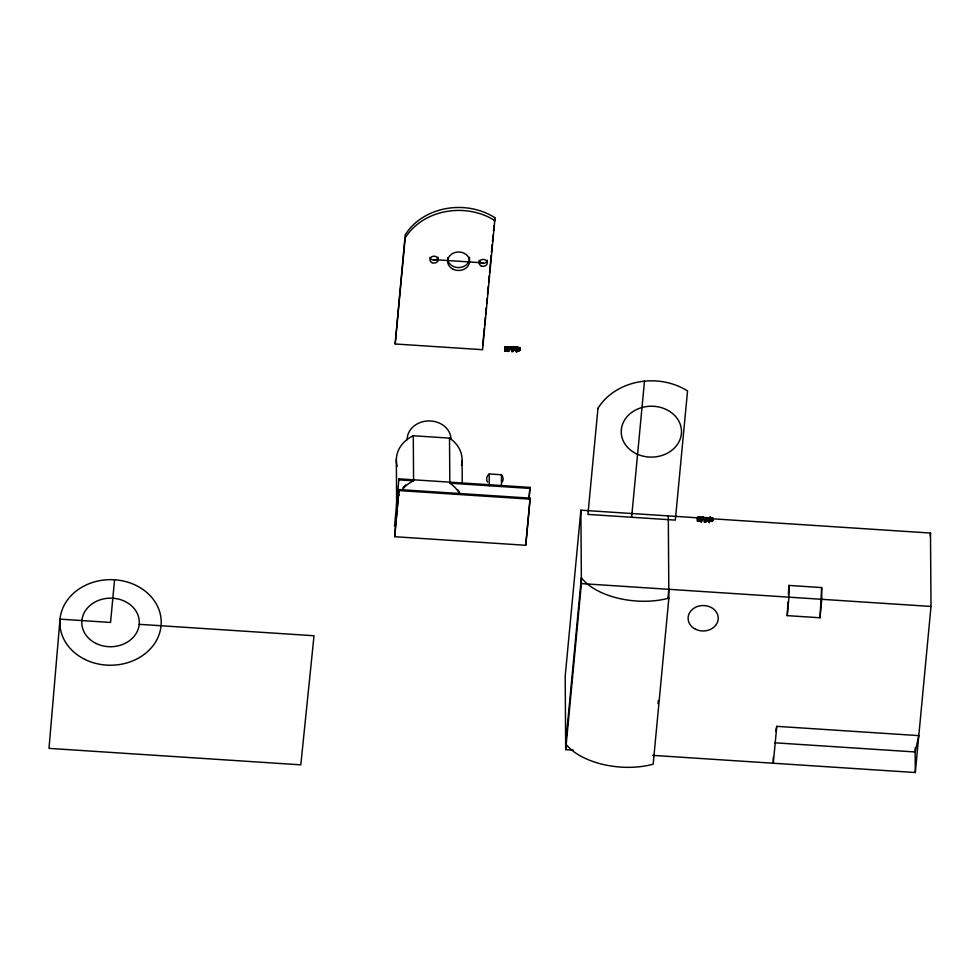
<?xml version="1.0" encoding="UTF-8"?>
<svg xmlns="http://www.w3.org/2000/svg" width="980" height="980" viewBox="0 0 980 980"><rect width="100%" height="100%" fill="white"/><g stroke="black" fill="none" stroke-linecap="round" stroke-linejoin="round"><path stroke-width="1.47" d="M788.398 594.48L788.888 585.428L821.669 587.571L821.755 599.307L820.003 617.768L787.234 615.624L787.981 602.026M820.003 617.768L821.669 587.571M514.978 348.598L514.794 350.24M507.91 348.133L507.677 350.399M509.073 347.827L508.865 351.293M513.189 348.304L512.92 351.208M705.943 518.714L705.673 522.23M707.732 519.033L707.56 520.662M700.663 518.579L700.431 521.042L700.798 518.481M701.827 518.273L701.435 521.948M114.574 579.768L110.544 622.447L60.013 619.14L49 748.377L300.811 764.841L314.017 635.751L139.221 624.321M395.173 343.98L405.205 237.883A60.209 50.838 -0.4 0 1 494.778 220.537L494.765 217.597A60.209 50.838 -0.4 0 0 405.181 234.943L395.173 343.98L482.577 349.701L494.778 220.537M529.053 498.857L530.021 487.403L398.921 478.84L394.573 526.003L394.56 524.974M398.995 489.559L394.646 536.709L525.745 545.284L530.107 499.151L530.094 498.122L398.995 489.559L394.646 536.709M482.687 345.413L484.341 327.92M484.586 325.238L485.357 317.165M485.602 314.47L486.239 307.745M486.619 303.702L487.134 298.324M487.513 294.294L488.273 286.209M488.665 282.179L489.29 275.454M489.547 272.759L491.201 255.266M491.458 252.583L492.217 244.51M492.475 241.815L493.112 235.09M493.491 231.047L493.994 225.67M494.386 221.627L494.765 217.597M504.786 351.036L504.688 346.908M504.786 351.269L505.129 346.932L507.138 347.324A6.076 5.133 -0.4 0 0 510.874 346.896A6.811 5.758 -0.4 0 1 507.248 346.994M505.631 348.145L505.447 350.044M507.15 348.378L505.778 348.059L507.138 348.145L507.04 350.497L505.594 350.362L506.06 348.059M507.101 350.46L507.297 348.157M508.596 349.823L507.836 350.522L508.044 348.072M511.793 351.11L511.793 351.722L512.111 347.496M512.528 347.398L511.891 351.477M513.005 351.808L513.263 348.856M514.157 348.905L512.663 348.819L514.157 348.905L513.74 350.338M514.194 350.338L514.304 349.149M515.088 349.015A2.487 2.107 -0.4 0 1 516.141 349.836A3.001 2.536 -0.4 0 1 514.953 350.522L515.223 348.182M529.041 497.828L530.021 487.403M530.094 498.122L525.745 545.284M652.729 755.36L915.308 772.522L931 606.449L930.486 533.047L580.883 510.188L565.191 676.261L565.705 749.676L573.337 750.166M565.705 749.676L581.397 583.602L580.883 510.188M631.635 517.256L644.497 381.171M657.997 703.579L658.291 700.541M667.931 598.449L668.801 589.311M668.862 598.119L653.17 764.192A60.209 32.144 5.4 0 1 565.668 743.795L581.348 577.722A60.209 32.144 5.4 0 0 668.862 598.119L668.287 515.909M697.442 521.164L697.442 517.097L697.539 521.458M699.696 520.895L699.904 518.567C697.613 517.121 697.38 520.454 699.157 521.078M698.348 520.552L699.806 520.907L700.051 518.8M701.962 518.175L701.631 521.715M705.282 517.808L704.608 522.181L704.963 517.783M706.017 519.265L705.735 522.279M706.531 520.76L706.911 519.327L705.429 519.229L706.911 519.327M706.948 520.76L707.058 519.559M708.883 520.245A3.001 2.536 -0.4 0 1 707.719 520.943L707.842 519.204A2.879 2.438 -0.4 0 1 709.079 520.086A6.247 5.268 -0.4 0 1 709.226 522.413L709.422 522.597M774.666 742.791L915.161 751.966L918.799 735.625L776.773 726.339L773.281 763.236L773.245 757.369M787.234 615.624L788.973 597.163L788.888 585.428M930.204 536.097L930.486 533.047M519.449 349.002L519.388 348.917A1.617 1.36 -0.4 0 1 519.694 349.774L519.62 350.068M712.448 520.466L712.448 520.184A1.617 1.36 -0.4 0 0 712.215 519.412L711.125 517.991L711.688 519.02A7.093 5.99 -0.4 0 1 712.043 519.424L712.203 519.645A1.617 1.36 -0.4 0 1 712.46 520.417L712.117 521.152L712.705 520.674M516.656 352.237L516.534 352.004A6.247 5.268 -0.4 0 0 516.325 349.823A4.986 4.202 -0.4 0 1 515.272 350.448L515.284 350.681A4.986 4.202 -0.4 0 0 516.264 350.068L516.141 349.615A2.487 2.107 -0.4 0 0 515.088 348.782A2.879 2.438 -0.4 0 1 516.325 349.676A6.468 5.464 -0.4 0 0 517.403 347.557L517.465 347.337A6.468 5.464 -0.4 0 1 516.35 349.48L516.472 349.885A5.525 4.655 -0.4 0 1 516.889 350.999L516.913 350.84A5.525 4.655 -0.4 0 0 516.472 349.652M517.795 349.97L518.114 350.644L517.905 349.909A1.421 1.201 -0.4 0 0 518.763 350.558L520.013 350.301M775.633 731.448L776.773 726.339M712.386 520.711L711.676 521.421L712.583 521.091M508.302 350.032L508.302 349.149L508.449 350.056A3.626 3.062 -0.4 0 0 507.897 350.791M701.067 520.674L701.655 520.086M519.547 350.203L518.824 350.497M701.472 520.074L701.104 520.613A3.626 3.062 -0.4 0 0 700.651 521.434L700.651 521.544M508.534 349.493L507.836 350.522M701.3 519.915L700.59 520.711M508.399 351.244L508.681 351.538M704.13 521.74L704.547 521.299L704.547 522.144M519.216 350.767L518.861 350.767A1.421 1.201 -0.4 0 1 517.93 350.179M510.029 349.738L509.061 349.211L509.931 349.738M702.832 519.927L701.803 519.865M702.844 520.16L701.68 519.608M518.494 348.121L518.175 347.582L519.915 347.912M712.926 520.601A3.062 2.585 -0.4 0 0 712.043 519.265L712.043 519.204A7.093 5.99 -0.4 0 0 711.688 518.788L711.064 518.126L712.668 518.322M505.166 347.018L507.138 347.091M699.892 517.514L698.042 517.366M697.932 517.661L699.892 517.734A6.076 5.133 -0.4 0 0 703.628 517.305M513.557 350.558L512.748 350.252M705.465 520.662L706.801 520.748M505.447 346.736L507.224 346.834A6.811 5.758 -0.4 0 0 510.764 346.553M505.447 346.957L507.224 347.055M698.201 517.146L699.99 517.244A6.811 5.758 -0.4 0 0 703.518 516.975L703.481 517.036M698.201 517.379L699.99 517.477A6.811 5.758 -0.4 0 0 703.518 517.195M512.663 350.24L514.035 350.105L513.128 350.522M508.89 349.419L509.931 349.517M434.03 259.639L483.189 262.848M512.601 347.177L513.814 347.251M518.175 347.582L520.307 347.68M512.05 347.349L513.814 347.484A6.885 5.807 -0.4 0 0 517.587 347.19M506.734 347.876L505.827 347.814M513.937 348.647L513.263 349.076M506.403 350.668L505.705 350.399M397.157 466.26A32.879 27.759 -0.4 0 1 413.278 435.757L449.514 438.121A32.879 27.759 -0.4 0 1 461.445 465.439M487.575 482.185A8.22 6.946 -0.4 0 1 489.192 473.952L501.405 474.749A8.22 6.946 -0.4 0 1 502.336 481.854M413.278 435.757L413.585 480.825L398.934 479.869L398.921 478.84M449.514 438.121L449.82 483.189L530.033 488.432M399.007 490.588L530.107 499.151M710.721 518.004L713.06 518.089L710.721 517.918M706.568 517.673L704.963 517.562M705.024 517.82L706.58 517.893A9.065 7.656 -0.4 0 0 708.699 517.893A2.781 2.34 -0.4 0 0 710.316 517.207M705.024 518.053L706.507 518.138A9.065 7.656 -0.4 0 0 708.699 518.126A2.781 2.34 -0.4 0 0 710.316 517.428L710.243 517.146M699.487 518.285L698.617 518.236M706.69 519.057L706.029 519.498M698.544 518.702L699.904 518.567M701.827 519.62L702.587 520.147M705.906 520.466L706.948 521.017M706.323 520.968L705.049 520.625M699.769 520.907L698.348 520.772L698.814 518.469M581.397 583.602L931 606.449M711.517 520.968A1.421 1.201 -0.4 0 1 710.684 520.368L710.659 520.552A1.421 1.201 -0.4 0 0 711.517 521.201L711.676 521.188M711.676 521.421L711.014 520.956M512.221 347.373L513.753 347.729A9.065 7.656 -0.4 0 0 515.946 347.704A2.781 2.34 -0.4 0 0 517.562 347.018L517.55 346.785A2.781 2.34 -0.4 0 1 515.946 347.471A9.065 7.656 -0.4 0 1 513.753 347.496M518.885 350.999L518.236 350.534M520.294 347.655L518.175 347.814M710.745 517.808L711.162 518.445M700.21 521.042L700.627 521.654M700.529 521.581L700.124 520.711M507.775 351.171L507.309 350.62M518.396 348.035L519.314 348.598A3.062 2.585 -0.4 0 1 520.16 349.958M519.314 349.052L519.29 349.015A7.093 5.99 -0.4 0 0 518.935 348.598L518.371 347.777L519.314 348.819A3.062 2.585 -0.4 0 1 520.16 350.179M519.694 349.774L519.694 349.995A1.617 1.36 -0.4 0 0 519.449 349.223L519.29 348.782A7.093 5.99 -0.4 0 0 518.922 348.378L518.898 348.574M705.208 519.572L705.012 518.935L705.245 519.608M705.037 520.993L704.865 520.613M512.271 350.583L512.099 350.191M516.901 350.767L516.999 351.44M709.74 521.801L709.655 521.188A5.525 4.655 -0.4 0 0 709.226 520.074L709.226 520.294A5.525 4.655 -0.4 0 1 709.655 521.409M509.968 348.329L510.017 348.941M509.992 348.709L510.053 348.317A1.776 1.507 -0.4 0 0 510.213 348.88M702.783 519.351L702.807 518.739A1.776 1.507 -0.4 0 0 702.966 519.29M915.136 748.058L915.308 772.522M707.842 519.204A2.487 2.107 -0.4 0 1 708.895 520.025L708.895 520.258A4.986 4.202 -0.4 0 1 708.038 520.87L707.989 521.115A4.986 4.202 -0.4 0 0 709.03 520.49L709.067 519.865A6.468 5.464 -0.4 0 0 710.169 517.746L710.316 517.979M707.977 518.591L707.842 519.424A2.487 2.107 -0.4 0 1 708.895 520.245M704.865 517.918L704.571 517.746M699.279 518.751L699.083 520.601M699.132 518.739L698.936 520.588M698.25 521.005L697.907 520.846M517.489 346.736L517.489 346.957A6.885 5.807 -0.4 0 1 513.839 347.177M514.941 350.497L514.941 350.276A3.001 2.536 -0.4 0 0 516.129 349.603M507.861 351.244L507.897 350.901A3.626 3.062 -0.4 0 1 508.351 350.289M507.113 350.73L505.594 350.362M506.525 348.341L506.182 350.179M505.496 350.595L505.153 350.424M501.405 474.749L501.491 486.497M489.192 473.952L489.277 485.7M462.082 460.49L462.242 483.275M396.741 501.907L396.753 502.936M396.337 459.51L396.643 503.549M396.802 506.917A32.879 27.759 -0.4 0 1 398.333 495.317M403.05 487.636A32.879 27.759 -0.4 0 1 405.696 484.965M411.894 480.641A32.879 27.759 -0.4 0 1 413.585 479.796M449.82 482.16A32.879 27.759 -0.4 0 1 451.315 483.226M457.746 489.755A32.879 27.759 -0.4 0 1 459.632 492.842M397.476 511.327A32.879 27.759 -0.4 0 1 399.044 494.729M401.886 490.098A32.879 27.759 -0.4 0 1 413.585 480.825M449.82 483.189A32.879 27.759 -0.4 0 1 459.645 493.871M407.153 439.689A21.915 18.51 -0.4 0 1 428.836 420.947A21.915 18.51 -0.4 0 1 450.984 439.212M712.031 519.045A3.062 2.585 -0.4 0 1 712.926 520.368M710.353 517.612A6.885 5.807 -0.4 0 1 706.592 517.82M710.353 517.379A6.885 5.807 -0.4 0 1 706.592 517.599M709.091 520.466A6.247 5.268 -0.4 0 1 709.226 522.634M709.324 520.356A6.162 5.206 -0.4 0 0 710.243 517.979A6.468 5.464 -0.4 0 1 709.116 520.123M707.854 519.082A2.879 2.438 -0.4 0 1 709.079 519.865M710.243 517.759A6.162 5.206 -0.4 0 1 709.324 520.123M708.883 520.025A3.001 2.536 -0.4 0 1 707.719 520.723M702.966 519.523A1.776 1.507 -0.4 0 1 702.893 518.959M703.628 517.085A6.076 5.133 -0.4 0 1 699.916 517.416M510.862 346.663A6.076 5.133 -0.4 0 1 507.162 347.006M510.213 349.101A1.776 1.507 -0.4 0 1 510.127 348.549M516.338 350.056A6.247 5.268 -0.4 0 1 516.472 352.224M516.57 349.934A6.162 5.206 -0.4 0 0 517.489 347.557L517.562 347.337A6.162 5.206 -0.4 0 1 516.57 349.713M515.1 348.672A2.879 2.438 -0.4 0 1 516.325 349.444M487.268 260.19A4.116 3.467 -0.4 0 1 483.226 263.387A4.116 3.467 -0.4 0 1 479.085 260.288M438.06 257.287A4.116 3.467 -0.4 0 1 434.067 260.178A4.116 3.467 -0.4 0 1 429.975 257.397M469.494 257.336A10.964 9.249 -0.4 0 1 458.726 267.565A10.964 9.249 -0.4 0 1 447.664 257.593M597.959 408.305L587.939 514.402L675.33 520.111L687.543 390.947A60.209 50.838 -0.4 0 0 597.959 408.305M710.88 520.833L710.88 520.833M512.442 348.929L512.442 348.929M695.518 629.234A15.068 12.728 -0.4 0 0 718.23 618.319A15.068 12.728 -0.4 0 0 695.739 607.196A15.068 12.728 -0.4 0 0 695.518 629.234M636.081 453.63A30.135 25.443 -0.4 0 0 681.504 431.813A30.135 25.443 -0.4 0 0 636.51 409.554A30.135 25.443 -0.4 0 0 636.081 453.63M453.054 269.231A10.964 9.249 -0.4 0 0 469.567 261.305A10.964 9.249 -0.4 0 0 453.213 253.208A10.964 9.249 -0.4 0 0 453.054 269.231M431.947 262.64A4.116 3.467 -0.4 0 0 438.146 259.663A4.116 3.467 -0.4 0 0 432.009 256.625A4.116 3.467 -0.4 0 0 431.947 262.64M481.107 265.85A4.116 3.467 -0.4 0 0 487.305 262.873A4.116 3.467 -0.4 0 0 481.168 259.835A4.116 3.467 -0.4 0 0 481.107 265.85M95.954 643.407A28.775 24.292 -0.4 0 0 139.307 622.582A28.775 24.292 -0.4 0 0 96.359 601.34A28.775 24.292 -0.4 0 0 95.954 643.407M84.831 659.381A50.691 42.801 -0.4 0 0 161.222 622.692A50.691 42.801 -0.4 0 0 85.554 585.256A50.691 42.801 -0.4 0 0 84.831 659.381"/></g></svg>
